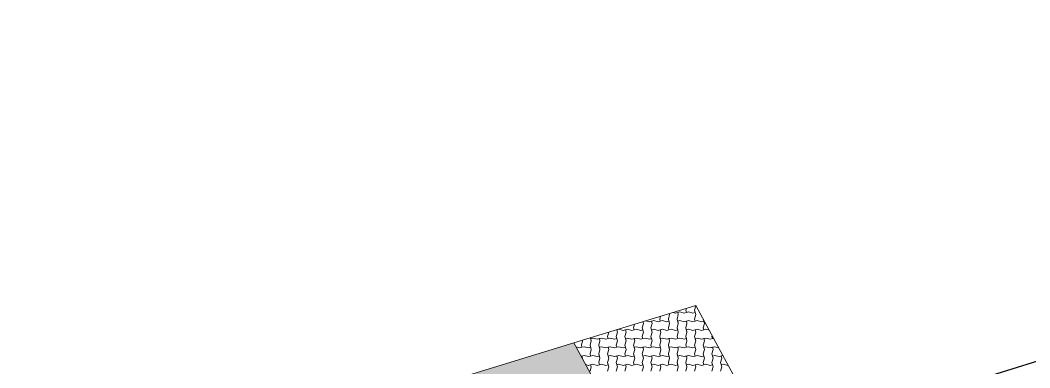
# Model space of a CAD drawing. Header units: metres. Extents: x -111189 to -108577, y -72951 to -72647.
# Drawn here: x -110213.21 to -110201.61, y -72652.3 to -72648.31 of the extents above; entities that cross this region are included whole.
import ezdxf

# ---------------------------------------------------------------- set-up
doc = ezdxf.new("R2010")
doc.units = ezdxf.units.M
doc.header["$MEASUREMENT"] = 0
doc.set_wipeout_variables(frame=1)
doc.linetypes.add('Wipeout_Contour', pattern=[1, 0, -1])
for name, color, linetype in [('00 - Muros - Pormenores', 7, 'Continuous'), ('02 - ESTRADAS', 7, 'Continuous'), ('02 - PASSEIOS', 7, 'Continuous'), ('07 - MUROS', 7, 'Continuous'), ('Planta Piso -1_1_01 - TERRENO PROPOSTO', 7, 'Continuous')]:
    doc.layers.add(name, color=color, linetype=linetype)
doc.styles.add('ESTILO_GERADO_3', font='AGENCYR.TTF')
doc.dimstyles.new('ESTILO_GERADO__2', dxfattribs={"dimtxt": 0.15, "dimasz": 0.057, "dimexe": 0.18, "dimexo": 0.05, "dimgap": 0, "dimtad": 1, "dimzin": 0, "dimdsep": 46, "dimtxsty": 'ESTILO_GERADO_3', "dimblk": 'ARROWHEAD_2', "dimblk1": 'ARROWHEAD_2', "dimblk2": 'ARROWHEAD_2', "dimcen": 0.09, "dimclrd": 7, "dimclre": 7, "dimclrt": 7, "dimadec": 0, "dimazin": 0, "dimtfac": 1, "dimtdec": 4, "dimtmove": 0, "dimatfit": 3, "dimfxl": 1, "dimtolj": 1, "dimtzin": 0, "dimarcsym": 0})

# ---------------------------------------------------------------- blocks, each defined once
blk = doc.blocks.new('Malha_7_1', base_point=(-111182.45, -72914.52))
at = {"layer": '02 - ESTRADAS', "linetype": 'Continuous', "lineweight": 0}
blk.add_hatch(color=59, dxfattribs=at).paths.add_polyline_path([(-111182.45, -72914.52), (-111188.813, -72916.473), (-111186.871, -72920.046), (-111184.43, -72924.538), (-111179.542, -72933.534), (-111178.986, -72934.557), (-111177.127, -72937.979), (-111170.271, -72950.594), (-111163.936, -72948.603), (-111171.398, -72934.867), (-111173.193, -72931.562), (-111177.528, -72923.582), (-111178.699, -72921.425), (-111179.283, -72920.351), (-111181.14, -72916.932)])
at = {"layer": '02 - ESTRADAS', "color": 7, "linetype": 'Continuous', "lineweight": 13, "flags": 128}
blk.add_lwpolyline([(-111182.45, -72914.52), (-111181.14, -72916.932), (-111179.283, -72920.351), (-111178.699, -72921.425), (-111177.528, -72923.582), (-111173.193, -72931.562), (-111171.398, -72934.867), (-111163.936, -72948.603), (-111170.271, -72950.594), (-111177.127, -72937.979), (-111178.986, -72934.557), (-111179.542, -72933.534), (-111184.43, -72924.538), (-111186.871, -72920.046), (-111188.813, -72916.473)], close=True, dxfattribs=at)
blk = doc.blocks.new('*X25', base_point=(-110957.065, -73026.28))
at = {"layer": '02 - PASSEIOS', "color": 253, "linetype": 'Continuous', "lineweight": 9}
for p, q in [((-111181.051, -72914.098), (-111181.065, -72914.148)), ((-111181.051, -72914.098), (-111181.065, -72914.148)), ((-111181.051, -72914.098), (-111181.053, -72914.092)), ((-111181.053, -72914.092), (-111181.051, -72914.098)), ((-111181.456, -72914.215), (-111181.465, -72914.248)), ((-111181.351, -72914.198), (-111181.365, -72914.248)), ((-111181.351, -72914.198), (-111181.365, -72914.248)), ((-111181.351, -72914.198), (-111181.355, -72914.184)), ((-111181.355, -72914.184), (-111181.351, -72914.198)), ((-111181.314, -72914.172), (-111181.283, -72914.18)), ((-111181.314, -72914.172), (-111181.283, -72914.18)), ((-111181.283, -72914.18), (-111181.233, -72914.166)), ((-111181.283, -72914.18), (-111181.258, -72914.173)), ((-111181.251, -72914.198), (-111181.265, -72914.248)), ((-111181.233, -72914.166), (-111181.258, -72914.173)), ((-111181.251, -72914.198), (-111181.258, -72914.173)), ((-111181.233, -72914.166), (-111181.183, -72914.18)), ((-111181.233, -72914.166), (-111181.183, -72914.18)), ((-111181.183, -72914.18), (-111181.158, -72914.173)), ((-111181.183, -72914.18), (-111181.158, -72914.173)), ((-111181.158, -72914.124), (-111181.165, -72914.148)), ((-111181.165, -72914.148), (-111181.158, -72914.173)), ((-111181.133, -72914.166), (-111181.158, -72914.173)), ((-111181.133, -72914.166), (-111181.083, -72914.18)), ((-111181.083, -72914.18), (-111181.058, -72914.173)), ((-111181.065, -72914.148), (-111181.058, -72914.173)), ((-111181.065, -72914.148), (-111181.051, -72914.198)), ((-111181.051, -72914.198), (-111181.065, -72914.248)), ((-111181.754, -72914.307), (-111181.765, -72914.348)), ((-111181.651, -72914.298), (-111181.665, -72914.348)), ((-111181.651, -72914.298), (-111181.665, -72914.348)), ((-111181.651, -72914.298), (-111181.657, -72914.277)), ((-111181.657, -72914.277), (-111181.651, -72914.298)), ((-111181.627, -72914.268), (-111181.583, -72914.28)), ((-111181.627, -72914.268), (-111181.583, -72914.28)), ((-111181.583, -72914.28), (-111181.533, -72914.266)), ((-111181.583, -72914.28), (-111181.558, -72914.273)), ((-111181.551, -72914.298), (-111181.565, -72914.348)), ((-111181.533, -72914.266), (-111181.558, -72914.273)), ((-111181.551, -72914.298), (-111181.558, -72914.273)), ((-111181.533, -72914.266), (-111181.483, -72914.28)), ((-111181.533, -72914.266), (-111181.483, -72914.28)), ((-111181.483, -72914.28), (-111181.458, -72914.273)), ((-111181.483, -72914.28), (-111181.458, -72914.273)), ((-111181.465, -72914.248), (-111181.458, -72914.273)), ((-111181.433, -72914.266), (-111181.458, -72914.273)), ((-111181.433, -72914.266), (-111181.383, -72914.28)), ((-111181.383, -72914.28), (-111181.358, -72914.273)), ((-111181.365, -72914.248), (-111181.358, -72914.273)), ((-111181.365, -72914.248), (-111181.351, -72914.298)), ((-111181.351, -72914.298), (-111181.365, -72914.348)), ((-111181.265, -72914.248), (-111181.251, -72914.298)), ((-111181.251, -72914.298), (-111181.265, -72914.348)), ((-111181.251, -72914.298), (-111181.265, -72914.348)), ((-111181.233, -72914.266), (-111181.258, -72914.273)), ((-111181.233, -72914.266), (-111181.258, -72914.273)), ((-111181.251, -72914.298), (-111181.258, -72914.273)), ((-111181.233, -72914.266), (-111181.183, -72914.28)), ((-111181.233, -72914.266), (-111181.183, -72914.28)), ((-111181.183, -72914.28), (-111181.133, -72914.266)), ((-111181.183, -72914.28), (-111181.158, -72914.273)), ((-111181.151, -72914.298), (-111181.165, -72914.348)), ((-111181.133, -72914.266), (-111181.158, -72914.273)), ((-111181.151, -72914.298), (-111181.158, -72914.273)), ((-111181.133, -72914.266), (-111181.083, -72914.28)), ((-111181.133, -72914.266), (-111181.083, -72914.28)), ((-111181.083, -72914.28), (-111181.058, -72914.273)), ((-111181.083, -72914.28), (-111181.058, -72914.273)), ((-111181.065, -72914.248), (-111181.058, -72914.273)), ((-111181.033, -72914.266), (-111181.058, -72914.273)), ((-111181.033, -72914.266), (-111180.983, -72914.28)), ((-111180.983, -72914.28), (-111180.958, -72914.273)), ((-111180.965, -72914.249), (-111180.958, -72914.273)), ((-111180.965, -72914.249), (-111180.951, -72914.298)), ((-111180.951, -72914.298), (-111180.965, -72914.348)), ((-111182.051, -72914.398), (-111182.065, -72914.448)), ((-111182.065, -72914.448), (-111182.058, -72914.473)), ((-111182.051, -72914.398), (-111182.051, -72914.398)), ((-111181.951, -72914.398), (-111181.965, -72914.448)), ((-111181.951, -72914.398), (-111181.965, -72914.448)), ((-111181.965, -72914.448), (-111181.958, -72914.473)), ((-111181.965, -72914.448), (-111181.951, -72914.498)), ((-111181.959, -72914.37), (-111181.951, -72914.398)), ((-111181.933, -72914.366), (-111181.958, -72914.373)), ((-111181.933, -72914.366), (-111181.958, -72914.373)), ((-111181.951, -72914.398), (-111181.958, -72914.373)), ((-111181.933, -72914.366), (-111181.883, -72914.38)), ((-111181.933, -72914.366), (-111181.883, -72914.38)), ((-111181.883, -72914.38), (-111181.833, -72914.366)), ((-111181.883, -72914.38), (-111181.858, -72914.373)), ((-111181.851, -72914.398), (-111181.865, -72914.448)), ((-111181.865, -72914.448), (-111181.851, -72914.498)), ((-111181.833, -72914.366), (-111181.858, -72914.373)), ((-111181.851, -72914.398), (-111181.858, -72914.373)), ((-111181.833, -72914.366), (-111181.783, -72914.38)), ((-111181.833, -72914.366), (-111181.783, -72914.38)), ((-111181.783, -72914.38), (-111181.758, -72914.373)), ((-111181.783, -72914.38), (-111181.758, -72914.373)), ((-111181.765, -72914.348), (-111181.758, -72914.373)), ((-111181.733, -72914.366), (-111181.758, -72914.373)), ((-111181.733, -72914.366), (-111181.683, -72914.38)), ((-111181.683, -72914.38), (-111181.658, -72914.373)), ((-111181.665, -72914.348), (-111181.658, -72914.373)), ((-111181.665, -72914.348), (-111181.651, -72914.398)), ((-111181.651, -72914.398), (-111181.665, -72914.448)), ((-111181.665, -72914.448), (-111181.658, -72914.473)), ((-111181.565, -72914.348), (-111181.551, -72914.398)), ((-111181.551, -72914.398), (-111181.565, -72914.448)), ((-111181.551, -72914.398), (-111181.565, -72914.448)), ((-111181.565, -72914.448), (-111181.558, -72914.473)), ((-111181.565, -72914.448), (-111181.551, -72914.498)), ((-111181.533, -72914.366), (-111181.558, -72914.373)), ((-111181.533, -72914.366), (-111181.558, -72914.373)), ((-111181.551, -72914.398), (-111181.558, -72914.373)), ((-111181.533, -72914.366), (-111181.483, -72914.38)), ((-111181.533, -72914.366), (-111181.483, -72914.38)), ((-111181.483, -72914.38), (-111181.433, -72914.366)), ((-111181.483, -72914.38), (-111181.458, -72914.373)), ((-111181.451, -72914.398), (-111181.465, -72914.448)), ((-111181.465, -72914.448), (-111181.451, -72914.498)), ((-111181.433, -72914.366), (-111181.458, -72914.373)), ((-111181.451, -72914.398), (-111181.458, -72914.373)), ((-111181.433, -72914.366), (-111181.383, -72914.38)), ((-111181.433, -72914.366), (-111181.383, -72914.38)), ((-111181.383, -72914.38), (-111181.358, -72914.373)), ((-111181.383, -72914.38), (-111181.358, -72914.373)), ((-111181.365, -72914.348), (-111181.358, -72914.373)), ((-111181.333, -72914.366), (-111181.358, -72914.373)), ((-111181.333, -72914.366), (-111181.283, -72914.38)), ((-111181.283, -72914.38), (-111181.258, -72914.373)), ((-111181.265, -72914.348), (-111181.258, -72914.373)), ((-111181.265, -72914.348), (-111181.251, -72914.398)), ((-111181.251, -72914.398), (-111181.265, -72914.448)), ((-111181.265, -72914.448), (-111181.258, -72914.473)), ((-111181.165, -72914.348), (-111181.151, -72914.398)), ((-111181.151, -72914.398), (-111181.165, -72914.448)), ((-111181.151, -72914.398), (-111181.165, -72914.448)), ((-111181.165, -72914.448), (-111181.158, -72914.473)), ((-111181.165, -72914.448), (-111181.151, -72914.498)), ((-111181.133, -72914.366), (-111181.158, -72914.373)), ((-111181.133, -72914.366), (-111181.158, -72914.373)), ((-111181.151, -72914.398), (-111181.158, -72914.373)), ((-111181.133, -72914.366), (-111181.083, -72914.38)), ((-111181.133, -72914.366), (-111181.083, -72914.38)), ((-111181.083, -72914.38), (-111181.033, -72914.366)), ((-111181.083, -72914.38), (-111181.058, -72914.373)), ((-111181.051, -72914.398), (-111181.065, -72914.448)), ((-111181.065, -72914.448), (-111181.051, -72914.498)), ((-111181.033, -72914.366), (-111181.058, -72914.373)), ((-111181.051, -72914.398), (-111181.058, -72914.373)), ((-111181.033, -72914.366), (-111180.983, -72914.38)), ((-111181.033, -72914.366), (-111180.983, -72914.38)), ((-111180.983, -72914.38), (-111180.958, -72914.373)), ((-111180.983, -72914.38), (-111180.958, -72914.373)), ((-111180.965, -72914.348), (-111180.958, -72914.373)), ((-111180.933, -72914.366), (-111180.958, -72914.373)), ((-111180.933, -72914.366), (-111180.896, -72914.376)), ((-111180.862, -72914.438), (-111180.865, -72914.448)), ((-111180.865, -72914.448), (-111180.858, -72914.473)), ((-111182.351, -72914.498), (-111182.365, -72914.548)), ((-111182.365, -72914.548), (-111182.358, -72914.573)), ((-111182.333, -72914.566), (-111182.358, -72914.573)), ((-111182.353, -72914.491), (-111182.351, -72914.498)), ((-111182.333, -72914.566), (-111182.283, -72914.58)), ((-111182.251, -72914.498), (-111182.265, -72914.548)), ((-111182.251, -72914.498), (-111182.265, -72914.548)), ((-111182.265, -72914.548), (-111182.258, -72914.573)), ((-111182.265, -72914.548), (-111182.251, -72914.598)), ((-111182.261, -72914.462), (-111182.251, -72914.498)), ((-111182.233, -72914.466), (-111182.258, -72914.473)), ((-111182.233, -72914.466), (-111182.258, -72914.473)), ((-111182.251, -72914.498), (-111182.258, -72914.473)), ((-111182.233, -72914.466), (-111182.183, -72914.48)), ((-111182.233, -72914.466), (-111182.183, -72914.48)), ((-111182.183, -72914.48), (-111182.133, -72914.466)), ((-111182.183, -72914.48), (-111182.158, -72914.473)), ((-111182.151, -72914.498), (-111182.165, -72914.548)), ((-111182.165, -72914.548), (-111182.151, -72914.598)), ((-111182.133, -72914.466), (-111182.158, -72914.473)), ((-111182.151, -72914.498), (-111182.158, -72914.473)), ((-111182.133, -72914.566), (-111182.158, -72914.573)), ((-111182.133, -72914.566), (-111182.158, -72914.573)), ((-111182.133, -72914.466), (-111182.083, -72914.48)), ((-111182.133, -72914.466), (-111182.083, -72914.48)), ((-111182.133, -72914.566), (-111182.083, -72914.58)), ((-111182.133, -72914.566), (-111182.083, -72914.58)), ((-111182.083, -72914.48), (-111182.058, -72914.473)), ((-111182.083, -72914.48), (-111182.058, -72914.473)), ((-111182.083, -72914.58), (-111182.033, -72914.566)), ((-111182.033, -72914.466), (-111182.058, -72914.473)), ((-111182.033, -72914.566), (-111182.058, -72914.573)), ((-111182.033, -72914.466), (-111181.983, -72914.48)), ((-111182.033, -72914.566), (-111181.983, -72914.58)), ((-111182.033, -72914.566), (-111181.983, -72914.58)), ((-111181.983, -72914.48), (-111181.958, -72914.473)), ((-111181.951, -72914.498), (-111181.965, -72914.548)), ((-111181.965, -72914.548), (-111181.958, -72914.573)), ((-111181.933, -72914.566), (-111181.958, -72914.573)), ((-111181.933, -72914.566), (-111181.883, -72914.58)), ((-111181.851, -72914.498), (-111181.865, -72914.548)), ((-111181.851, -72914.498), (-111181.865, -72914.548)), ((-111181.865, -72914.548), (-111181.858, -72914.573)), ((-111181.865, -72914.548), (-111181.851, -72914.598)), ((-111181.833, -72914.466), (-111181.858, -72914.473)), ((-111181.833, -72914.466), (-111181.858, -72914.473)), ((-111181.851, -72914.498), (-111181.858, -72914.473)), ((-111181.833, -72914.466), (-111181.783, -72914.48)), ((-111181.833, -72914.466), (-111181.783, -72914.48)), ((-111181.783, -72914.48), (-111181.733, -72914.466)), ((-111181.783, -72914.48), (-111181.758, -72914.473)), ((-111181.751, -72914.498), (-111181.765, -72914.548)), ((-111181.765, -72914.548), (-111181.751, -72914.598)), ((-111181.733, -72914.466), (-111181.758, -72914.473)), ((-111181.751, -72914.498), (-111181.758, -72914.473)), ((-111181.733, -72914.566), (-111181.758, -72914.573)), ((-111181.733, -72914.566), (-111181.758, -72914.573)), ((-111181.733, -72914.466), (-111181.683, -72914.48)), ((-111181.733, -72914.466), (-111181.683, -72914.48)), ((-111181.733, -72914.566), (-111181.683, -72914.58)), ((-111181.733, -72914.566), (-111181.683, -72914.58)), ((-111181.683, -72914.48), (-111181.658, -72914.473)), ((-111181.683, -72914.48), (-111181.658, -72914.473)), ((-111181.683, -72914.58), (-111181.633, -72914.566)), ((-111181.633, -72914.466), (-111181.658, -72914.473)), ((-111181.633, -72914.566), (-111181.658, -72914.573)), ((-111181.633, -72914.466), (-111181.583, -72914.48)), ((-111181.633, -72914.566), (-111181.583, -72914.58)), ((-111181.633, -72914.566), (-111181.583, -72914.58)), ((-111181.583, -72914.48), (-111181.558, -72914.473)), ((-111181.551, -72914.498), (-111181.565, -72914.548)), ((-111181.565, -72914.548), (-111181.558, -72914.573)), ((-111181.533, -72914.566), (-111181.558, -72914.573)), ((-111181.533, -72914.566), (-111181.483, -72914.58)), ((-111181.451, -72914.498), (-111181.465, -72914.548)), ((-111181.451, -72914.498), (-111181.465, -72914.548)), ((-111181.465, -72914.548), (-111181.458, -72914.573)), ((-111181.465, -72914.548), (-111181.451, -72914.598)), ((-111181.433, -72914.466), (-111181.458, -72914.473)), ((-111181.433, -72914.466), (-111181.458, -72914.473)), ((-111181.451, -72914.498), (-111181.458, -72914.473)), ((-111181.433, -72914.466), (-111181.383, -72914.48)), ((-111181.433, -72914.466), (-111181.383, -72914.48)), ((-111181.383, -72914.48), (-111181.333, -72914.466)), ((-111181.383, -72914.48), (-111181.358, -72914.473)), ((-111181.351, -72914.498), (-111181.365, -72914.548)), ((-111181.365, -72914.548), (-111181.351, -72914.598)), ((-111181.333, -72914.466), (-111181.358, -72914.473)), ((-111181.351, -72914.498), (-111181.358, -72914.473)), ((-111181.333, -72914.566), (-111181.358, -72914.573)), ((-111181.333, -72914.566), (-111181.358, -72914.573)), ((-111181.333, -72914.466), (-111181.283, -72914.48)), ((-111181.333, -72914.466), (-111181.283, -72914.48)), ((-111181.333, -72914.566), (-111181.283, -72914.58)), ((-111181.333, -72914.566), (-111181.283, -72914.58)), ((-111181.283, -72914.48), (-111181.258, -72914.473)), ((-111181.283, -72914.48), (-111181.258, -72914.473)), ((-111181.283, -72914.58), (-111181.233, -72914.566)), ((-111181.233, -72914.466), (-111181.258, -72914.473)), ((-111181.233, -72914.566), (-111181.258, -72914.573)), ((-111181.233, -72914.466), (-111181.183, -72914.48)), ((-111181.233, -72914.566), (-111181.183, -72914.58)), ((-111181.233, -72914.566), (-111181.183, -72914.58)), ((-111181.183, -72914.48), (-111181.158, -72914.473)), ((-111181.151, -72914.498), (-111181.165, -72914.548)), ((-111181.165, -72914.548), (-111181.158, -72914.573)), ((-111181.133, -72914.566), (-111181.158, -72914.573)), ((-111181.133, -72914.566), (-111181.083, -72914.58)), ((-111181.051, -72914.498), (-111181.065, -72914.548)), ((-111181.051, -72914.498), (-111181.065, -72914.548)), ((-111181.065, -72914.548), (-111181.058, -72914.573)), ((-111181.065, -72914.548), (-111181.051, -72914.598)), ((-111181.033, -72914.466), (-111181.058, -72914.473)), ((-111181.033, -72914.466), (-111181.058, -72914.473)), ((-111181.051, -72914.498), (-111181.058, -72914.473)), ((-111181.033, -72914.466), (-111180.983, -72914.48)), ((-111181.033, -72914.466), (-111180.983, -72914.48)), ((-111180.983, -72914.48), (-111180.933, -72914.466)), ((-111180.983, -72914.48), (-111180.958, -72914.473)), ((-111180.951, -72914.498), (-111180.965, -72914.548)), ((-111180.965, -72914.548), (-111180.951, -72914.598)), ((-111180.933, -72914.466), (-111180.958, -72914.473)), ((-111180.951, -72914.498), (-111180.958, -72914.473)), ((-111180.933, -72914.566), (-111180.958, -72914.573)), ((-111180.933, -72914.566), (-111180.958, -72914.573)), ((-111180.933, -72914.466), (-111180.883, -72914.48)), ((-111180.933, -72914.466), (-111180.883, -72914.48)), ((-111180.933, -72914.566), (-111180.883, -72914.58)), ((-111180.933, -72914.566), (-111180.883, -72914.58)), ((-111180.883, -72914.48), (-111180.858, -72914.473)), ((-111180.883, -72914.48), (-111180.858, -72914.473)), ((-111180.883, -72914.58), (-111180.833, -72914.566)), ((-111180.845, -72914.47), (-111180.858, -72914.473)), ((-111180.833, -72914.566), (-111180.858, -72914.573)), ((-111180.833, -72914.566), (-111180.786, -72914.579)), ((-111180.833, -72914.566), (-111180.786, -72914.579)), ((-111182.424, -72914.569), (-111182.383, -72914.58)), ((-111182.424, -72914.569), (-111182.383, -72914.58)), ((-111182.383, -72914.58), (-111182.358, -72914.573)), ((-111182.383, -72914.58), (-111182.358, -72914.573)), ((-111182.366, -72914.675), (-111182.333, -72914.666)), ((-111182.366, -72914.675), (-111182.358, -72914.673)), ((-111182.333, -72914.666), (-111182.358, -72914.673)), ((-111182.351, -72914.698), (-111182.358, -72914.673)), ((-111182.333, -72914.666), (-111182.283, -72914.68)), ((-111182.333, -72914.666), (-111182.283, -72914.68)), ((-111182.283, -72914.58), (-111182.258, -72914.573)), ((-111182.283, -72914.68), (-111182.258, -72914.673)), ((-111182.283, -72914.68), (-111182.258, -72914.673)), ((-111182.251, -72914.598), (-111182.265, -72914.648)), ((-111182.265, -72914.648), (-111182.258, -72914.673)), ((-111182.233, -72914.666), (-111182.258, -72914.673)), ((-111182.233, -72914.666), (-111182.183, -72914.68)), ((-111182.183, -72914.68), (-111182.158, -72914.673)), ((-111182.151, -72914.598), (-111182.165, -72914.648)), ((-111182.151, -72914.598), (-111182.165, -72914.648)), ((-111182.165, -72914.648), (-111182.158, -72914.673)), ((-111182.165, -72914.648), (-111182.151, -72914.698)), ((-111182.151, -72914.598), (-111182.158, -72914.573)), ((-111182.083, -72914.58), (-111182.058, -72914.573)), ((-111182.051, -72914.598), (-111182.065, -72914.648)), ((-111182.065, -72914.648), (-111182.051, -72914.698)), ((-111182.051, -72914.598), (-111182.058, -72914.573)), ((-111182.033, -72914.666), (-111182.058, -72914.673)), ((-111182.033, -72914.666), (-111182.058, -72914.673)), ((-111182.051, -72914.698), (-111182.058, -72914.673)), ((-111182.033, -72914.666), (-111181.983, -72914.68)), ((-111182.033, -72914.666), (-111181.983, -72914.68)), ((-111181.983, -72914.58), (-111181.958, -72914.573)), ((-111181.983, -72914.58), (-111181.958, -72914.573)), ((-111181.983, -72914.68), (-111181.933, -72914.666)), ((-111181.983, -72914.68), (-111181.958, -72914.673)), ((-111181.933, -72914.666), (-111181.958, -72914.673)), ((-111181.951, -72914.698), (-111181.958, -72914.673)), ((-111181.933, -72914.666), (-111181.883, -72914.68)), ((-111181.933, -72914.666), (-111181.883, -72914.68)), ((-111181.883, -72914.58), (-111181.858, -72914.573)), ((-111181.883, -72914.68), (-111181.858, -72914.673)), ((-111181.883, -72914.68), (-111181.858, -72914.673)), ((-111181.851, -72914.598), (-111181.865, -72914.648)), ((-111181.865, -72914.648), (-111181.858, -72914.673)), ((-111181.833, -72914.666), (-111181.858, -72914.673)), ((-111181.833, -72914.666), (-111181.783, -72914.68)), ((-111181.783, -72914.68), (-111181.758, -72914.673)), ((-111181.751, -72914.598), (-111181.765, -72914.648)), ((-111181.751, -72914.598), (-111181.765, -72914.648)), ((-111181.765, -72914.648), (-111181.758, -72914.673)), ((-111181.765, -72914.648), (-111181.751, -72914.698)), ((-111181.751, -72914.598), (-111181.758, -72914.573)), ((-111181.683, -72914.58), (-111181.658, -72914.573)), ((-111181.651, -72914.598), (-111181.665, -72914.648)), ((-111181.665, -72914.648), (-111181.651, -72914.698)), ((-111181.651, -72914.598), (-111181.658, -72914.573)), ((-111181.633, -72914.666), (-111181.658, -72914.673)), ((-111181.633, -72914.666), (-111181.658, -72914.673)), ((-111181.651, -72914.698), (-111181.658, -72914.673)), ((-111181.633, -72914.666), (-111181.583, -72914.68)), ((-111181.633, -72914.666), (-111181.583, -72914.68)), ((-111181.583, -72914.58), (-111181.558, -72914.573)), ((-111181.583, -72914.58), (-111181.558, -72914.573)), ((-111181.583, -72914.68), (-111181.533, -72914.666)), ((-111181.583, -72914.68), (-111181.558, -72914.673)), ((-111181.533, -72914.666), (-111181.558, -72914.673)), ((-111181.551, -72914.698), (-111181.558, -72914.673)), ((-111181.533, -72914.666), (-111181.483, -72914.68)), ((-111181.533, -72914.666), (-111181.483, -72914.68)), ((-111181.483, -72914.58), (-111181.458, -72914.573)), ((-111181.483, -72914.68), (-111181.458, -72914.673)), ((-111181.483, -72914.68), (-111181.458, -72914.673)), ((-111181.451, -72914.598), (-111181.465, -72914.648)), ((-111181.465, -72914.648), (-111181.458, -72914.673)), ((-111181.433, -72914.666), (-111181.458, -72914.673)), ((-111181.433, -72914.666), (-111181.383, -72914.68)), ((-111181.383, -72914.68), (-111181.358, -72914.673)), ((-111181.351, -72914.598), (-111181.365, -72914.648)), ((-111181.351, -72914.598), (-111181.365, -72914.648)), ((-111181.365, -72914.648), (-111181.358, -72914.673)), ((-111181.365, -72914.648), (-111181.351, -72914.698)), ((-111181.351, -72914.598), (-111181.358, -72914.573)), ((-111181.283, -72914.58), (-111181.258, -72914.573)), ((-111181.251, -72914.598), (-111181.265, -72914.648)), ((-111181.265, -72914.648), (-111181.251, -72914.698)), ((-111181.251, -72914.598), (-111181.258, -72914.573)), ((-111181.233, -72914.666), (-111181.258, -72914.673)), ((-111181.233, -72914.666), (-111181.258, -72914.673)), ((-111181.251, -72914.698), (-111181.258, -72914.673)), ((-111181.233, -72914.666), (-111181.183, -72914.68)), ((-111181.233, -72914.666), (-111181.183, -72914.68)), ((-111181.183, -72914.58), (-111181.158, -72914.573)), ((-111181.183, -72914.58), (-111181.158, -72914.573)), ((-111181.183, -72914.68), (-111181.133, -72914.666)), ((-111181.183, -72914.68), (-111181.158, -72914.673)), ((-111181.133, -72914.666), (-111181.158, -72914.673)), ((-111181.151, -72914.698), (-111181.158, -72914.673)), ((-111181.133, -72914.666), (-111181.083, -72914.68)), ((-111181.133, -72914.666), (-111181.083, -72914.68)), ((-111181.083, -72914.58), (-111181.058, -72914.573)), ((-111181.083, -72914.68), (-111181.058, -72914.673)), ((-111181.083, -72914.68), (-111181.058, -72914.673)), ((-111181.051, -72914.598), (-111181.065, -72914.648)), ((-111181.065, -72914.648), (-111181.058, -72914.673)), ((-111181.033, -72914.666), (-111181.058, -72914.673)), ((-111181.033, -72914.666), (-111180.983, -72914.68)), ((-111180.983, -72914.68), (-111180.958, -72914.673)), ((-111180.951, -72914.598), (-111180.965, -72914.648)), ((-111180.951, -72914.598), (-111180.965, -72914.648)), ((-111180.965, -72914.648), (-111180.958, -72914.673)), ((-111180.965, -72914.648), (-111180.951, -72914.698)), ((-111180.951, -72914.598), (-111180.958, -72914.573)), ((-111180.883, -72914.58), (-111180.858, -72914.573)), ((-111180.851, -72914.598), (-111180.865, -72914.648)), ((-111180.865, -72914.648), (-111180.851, -72914.698)), ((-111180.851, -72914.598), (-111180.858, -72914.573)), ((-111180.833, -72914.666), (-111180.858, -72914.673)), ((-111180.833, -72914.666), (-111180.858, -72914.673)), ((-111180.851, -72914.698), (-111180.858, -72914.673)), ((-111180.833, -72914.666), (-111180.783, -72914.68)), ((-111180.833, -72914.666), (-111180.783, -72914.68)), ((-111180.783, -72914.68), (-111180.738, -72914.668)), ((-111180.783, -72914.68), (-111180.758, -72914.673)), ((-111180.738, -72914.668), (-111180.758, -72914.673)), ((-111180.751, -72914.698), (-111180.758, -72914.673)), ((-111182.351, -72914.698), (-111182.352, -72914.701)), ((-111182.314, -72914.772), (-111182.283, -72914.78)), ((-111182.314, -72914.772), (-111182.283, -72914.78)), ((-111182.283, -72914.78), (-111182.233, -72914.766)), ((-111182.283, -72914.78), (-111182.258, -72914.773)), ((-111182.251, -72914.798), (-111182.265, -72914.848)), ((-111182.233, -72914.766), (-111182.258, -72914.773)), ((-111182.251, -72914.798), (-111182.258, -72914.773)), ((-111182.233, -72914.766), (-111182.183, -72914.78)), ((-111182.233, -72914.766), (-111182.183, -72914.78)), ((-111182.183, -72914.78), (-111182.158, -72914.773)), ((-111182.183, -72914.78), (-111182.158, -72914.773)), ((-111182.151, -72914.698), (-111182.165, -72914.748)), ((-111182.165, -72914.748), (-111182.158, -72914.773)), ((-111182.133, -72914.766), (-111182.158, -72914.773)), ((-111182.133, -72914.766), (-111182.083, -72914.78)), ((-111182.083, -72914.78), (-111182.058, -72914.773)), ((-111182.051, -72914.698), (-111182.065, -72914.748)), ((-111182.051, -72914.698), (-111182.065, -72914.748)), ((-111182.065, -72914.748), (-111182.058, -72914.773)), ((-111182.065, -72914.748), (-111182.051, -72914.798)), ((-111182.051, -72914.798), (-111182.065, -72914.848)), ((-111181.951, -72914.698), (-111181.965, -72914.748)), ((-111181.965, -72914.748), (-111181.951, -72914.798)), ((-111181.951, -72914.798), (-111181.965, -72914.848)), ((-111181.951, -72914.798), (-111181.965, -72914.848)), ((-111181.933, -72914.766), (-111181.958, -72914.773)), ((-111181.933, -72914.766), (-111181.958, -72914.773)), ((-111181.951, -72914.798), (-111181.958, -72914.773)), ((-111181.933, -72914.766), (-111181.883, -72914.78)), ((-111181.933, -72914.766), (-111181.883, -72914.78)), ((-111181.883, -72914.78), (-111181.833, -72914.766)), ((-111181.883, -72914.78), (-111181.858, -72914.773)), ((-111181.851, -72914.798), (-111181.865, -72914.848)), ((-111181.833, -72914.766), (-111181.858, -72914.773)), ((-111181.851, -72914.798), (-111181.858, -72914.773)), ((-111181.833, -72914.766), (-111181.783, -72914.78)), ((-111181.833, -72914.766), (-111181.783, -72914.78)), ((-111181.783, -72914.78), (-111181.758, -72914.773)), ((-111181.783, -72914.78), (-111181.758, -72914.773)), ((-111181.751, -72914.698), (-111181.765, -72914.748)), ((-111181.765, -72914.748), (-111181.758, -72914.773)), ((-111181.733, -72914.766), (-111181.758, -72914.773)), ((-111181.733, -72914.766), (-111181.683, -72914.78)), ((-111181.683, -72914.78), (-111181.658, -72914.773)), ((-111181.651, -72914.698), (-111181.665, -72914.748)), ((-111181.651, -72914.698), (-111181.665, -72914.748)), ((-111181.665, -72914.748), (-111181.658, -72914.773)), ((-111181.665, -72914.748), (-111181.651, -72914.798)), ((-111181.651, -72914.798), (-111181.665, -72914.848)), ((-111181.551, -72914.698), (-111181.565, -72914.748)), ((-111181.565, -72914.748), (-111181.551, -72914.798)), ((-111181.551, -72914.798), (-111181.565, -72914.848)), ((-111181.551, -72914.798), (-111181.565, -72914.848)), ((-111181.533, -72914.766), (-111181.558, -72914.773)), ((-111181.533, -72914.766), (-111181.558, -72914.773)), ((-111181.551, -72914.798), (-111181.558, -72914.773)), ((-111181.533, -72914.766), (-111181.483, -72914.78)), ((-111181.533, -72914.766), (-111181.483, -72914.78)), ((-111181.483, -72914.78), (-111181.433, -72914.766)), ((-111181.483, -72914.78), (-111181.458, -72914.773)), ((-111181.451, -72914.798), (-111181.465, -72914.848)), ((-111181.433, -72914.766), (-111181.458, -72914.773)), ((-111181.451, -72914.798), (-111181.458, -72914.773)), ((-111181.433, -72914.766), (-111181.383, -72914.78)), ((-111181.433, -72914.766), (-111181.383, -72914.78)), ((-111181.383, -72914.78), (-111181.358, -72914.773)), ((-111181.383, -72914.78), (-111181.358, -72914.773)), ((-111181.351, -72914.698), (-111181.365, -72914.748)), ((-111181.365, -72914.748), (-111181.358, -72914.773)), ((-111181.333, -72914.766), (-111181.358, -72914.773)), ((-111181.333, -72914.766), (-111181.283, -72914.78)), ((-111181.283, -72914.78), (-111181.258, -72914.773)), ((-111181.251, -72914.698), (-111181.265, -72914.748)), ((-111181.251, -72914.698), (-111181.265, -72914.748)), ((-111181.265, -72914.748), (-111181.258, -72914.773)), ((-111181.265, -72914.748), (-111181.251, -72914.798)), ((-111181.251, -72914.798), (-111181.265, -72914.848)), ((-111181.151, -72914.698), (-111181.165, -72914.748)), ((-111181.165, -72914.748), (-111181.151, -72914.798)), ((-111181.151, -72914.798), (-111181.165, -72914.848)), ((-111181.151, -72914.798), (-111181.165, -72914.848)), ((-111181.133, -72914.766), (-111181.158, -72914.773)), ((-111181.133, -72914.766), (-111181.158, -72914.773)), ((-111181.151, -72914.798), (-111181.158, -72914.773)), ((-111181.133, -72914.766), (-111181.083, -72914.78)), ((-111181.133, -72914.766), (-111181.083, -72914.78)), ((-111181.083, -72914.78), (-111181.033, -72914.766)), ((-111181.083, -72914.78), (-111181.058, -72914.773)), ((-111181.051, -72914.798), (-111181.065, -72914.848)), ((-111181.033, -72914.766), (-111181.058, -72914.773)), ((-111181.051, -72914.798), (-111181.058, -72914.773)), ((-111181.033, -72914.766), (-111180.983, -72914.78)), ((-111181.033, -72914.766), (-111180.983, -72914.78)), ((-111180.983, -72914.78), (-111180.958, -72914.773)), ((-111180.983, -72914.78), (-111180.958, -72914.773)), ((-111180.951, -72914.698), (-111180.965, -72914.748)), ((-111180.965, -72914.748), (-111180.958, -72914.773)), ((-111180.933, -72914.766), (-111180.958, -72914.773)), ((-111180.933, -72914.766), (-111180.883, -72914.78)), ((-111180.883, -72914.78), (-111180.858, -72914.773)), ((-111180.851, -72914.698), (-111180.865, -72914.748)), ((-111180.851, -72914.698), (-111180.865, -72914.748)), ((-111180.865, -72914.748), (-111180.858, -72914.773)), ((-111180.865, -72914.748), (-111180.851, -72914.798)), ((-111180.851, -72914.798), (-111180.865, -72914.848)), ((-111180.751, -72914.698), (-111180.765, -72914.748)), ((-111180.765, -72914.748), (-111180.751, -72914.798)), ((-111180.751, -72914.798), (-111180.765, -72914.848)), ((-111180.751, -72914.798), (-111180.765, -72914.848)), ((-111180.733, -72914.766), (-111180.758, -72914.773)), ((-111180.733, -72914.766), (-111180.758, -72914.773)), ((-111180.751, -72914.798), (-111180.758, -72914.773)), ((-111180.733, -72914.766), (-111180.683, -72914.78)), ((-111180.733, -72914.766), (-111180.683, -72914.78)), ((-111180.683, -72914.78), (-111180.678, -72914.778)), ((-111180.683, -72914.78), (-111180.678, -72914.778))]:
    blk.add_line(p, q, dxfattribs=at)
blk = doc.blocks.new('Malha_8_1', base_point=(-111182.45, -72914.52))
at = {"color": 254, "linetype": 'Wipeout_Contour', "lineweight": 0, "ltscale": 1861428.278801215}
blk.add_wipeout([(-111182.45, -72914.52), (-111181.14, -72916.932), (-111179.283, -72920.351), (-111178.699, -72921.425), (-111173.193, -72931.562), (-111171.398, -72934.867), (-111163.936, -72948.603), (-111162.59, -72948.18), (-111170.162, -72934.197), (-111171.954, -72930.888), (-111177.446, -72920.747), (-111178.028, -72919.671), (-111179.881, -72916.25), (-111181.05, -72914.091)], dxfattribs=at).dxf.layer = '02 - PASSEIOS'
at = {"layer": '02 - PASSEIOS', "color": 7, "linetype": 'Continuous', "lineweight": 13, "flags": 128}
blk.add_lwpolyline([(-111182.45, -72914.52), (-111181.05, -72914.091), (-111179.881, -72916.25), (-111178.028, -72919.671), (-111177.446, -72920.747), (-111171.954, -72930.888), (-111170.162, -72934.197), (-111162.59, -72948.18), (-111163.936, -72948.603), (-111171.398, -72934.867), (-111173.193, -72931.562), (-111178.699, -72921.425), (-111179.283, -72920.351), (-111181.14, -72916.932)], close=True, dxfattribs=at)
at = {"layer": '02 - PASSEIOS', "color": 7, "lineweight": 13}
blk.add_blockref('*X25', (-110957.065, -73026.28), dxfattribs=at)
blk = doc.blocks.new('Malha_12_1', base_point=(-111174.344, -72914.76))
at = {"color": 254, "linetype": 'Wipeout_Contour', "lineweight": 0, "ltscale": 1063623.728961419}
blk.add_wipeout([(-111174.344, -72914.76), (-111178.492, -72916.033), (-111177.509, -72919.196), (-111176.259, -72918.807), (-111170.942, -72917.154), (-111170.496, -72918.586), (-111169.585, -72918.303), (-111170.989, -72913.73)], dxfattribs=at).dxf.layer = '07 - MUROS'
at = {"layer": '07 - MUROS', "color": 7, "linetype": 'Continuous', "lineweight": 13, "flags": 128}
blk.add_lwpolyline([(-111174.344, -72914.76), (-111170.989, -72913.73), (-111170.03, -72916.871), (-111170.942, -72917.154), (-111170.942, -72917.154), (-111176.259, -72918.807), (-111177.509, -72919.196), (-111178.492, -72916.033)], close=True, dxfattribs=at)
blk = doc.blocks.new('ARROWHEAD_2')
at = {"color": 0, "linetype": 'Continuous', "lineweight": 0}
for p, q in [((0, 0), (-1, 0)), ((-0.38, -0.66), (0.38, 0.66))]:
    blk.add_line(p, q, dxfattribs=at)
blk = doc.blocks.new('*D3272')
at = {"layer": '00 - Muros - Pormenores', "color": 7, "linetype": 'Continuous', "lineweight": -2, "transparency": 16777216}
for p, q in [((-110189.481, -72648.536), (-110189.551, -72648.312)), ((-110189.552, -72648.501), (-110196.753, -72650.739)), ((-110204.416, -72653.121), (-110197.039, -72650.828)), ((-110204.297, -72653.697), (-110204.524, -72652.966))]:
    blk.add_line(p, q, dxfattribs=at)
at = {"layer": 'Defpoints', "color": 0, "linetype": 'Continuous', "transparency": 16777216}
for p in [(-110189.466, -72648.584), (-110204.471, -72653.138), (-110204.282, -72653.745)]:
    blk.add_point(p, dxfattribs=at)
at = {"layer": '00 - Muros - Pormenores', "color": 7, "linetype": 'Continuous', "lineweight": -2, "transparency": 16777216, "xscale": 0.05700000000000001, "yscale": 0.05700000000000001, "zscale": 0.05700000000000001}
for p, rotation in [((-110189.497, -72648.484), 17.26850926959923), ((-110204.471, -72653.138), 197.2685092695993)]:
    blk.add_blockref('ARROWHEAD_2', p, dxfattribs=dict(at, rotation=rotation))
at = {"layer": '00 - Muros - Pormenores', "color": 7, "linetype": 'Continuous', "lineweight": 5, "transparency": 16777216, "insert": (-110196.896, -72650.784), "char_height": 0.15, "attachment_point": 5, "rotation": 17.2685, "style": 'ESTILO_GERADO_3'}
blk.add_mtext('\\A1;15.68', dxfattribs=at)

msp = doc.modelspace()

# ---------------------------------------------------------------- block references
at = {"layer": 'Planta Piso -1_1_01 - TERRENO PROPOSTO', "color": 252, "linetype": 'Continuous', "lineweight": 0, "true_color": 0x939598, "transparency": 33554539}
msp.add_blockref('Malha_7_1', (-110206.851, -72652.014), dxfattribs=at)

# ---------------------------------------------------------------- next in the draw order: block references
at = {"layer": '02 - PASSEIOS', "color": 7, "lineweight": 13}
msp.add_blockref('Malha_8_1', (-110206.851, -72652.014), dxfattribs=at)

# ---------------------------------------------------------------- next in the draw order: block references
at = {"layer": '07 - MUROS', "color": 7, "lineweight": 13}
msp.add_blockref('Malha_12_1', (-110198.745, -72652.254), dxfattribs=at)

# ---------------------------------------------------------------- next in the draw order: dimensions: what is measured, and where the dimension line sits
at = {"layer": '00 - Muros - Pormenores', "color": 7, "linetype": 'Continuous', "lineweight": 5}
dim = msp.add_linear_dim(base=(-110204.471, -72653.138), p1=(-110189.466, -72648.584), p2=(-110204.282, -72653.745), angle=197.2685, dimstyle='ESTILO_GERADO__2', dxfattribs=at)
dim.commit()
dim.dimension.update_dxf_attribs({"geometry": '*D3272', "text_midpoint": (-110196.896, -72650.784), "dimtype": 160, "text_rotation": 17.2685})

doc.saveas('drawing.dxf')
